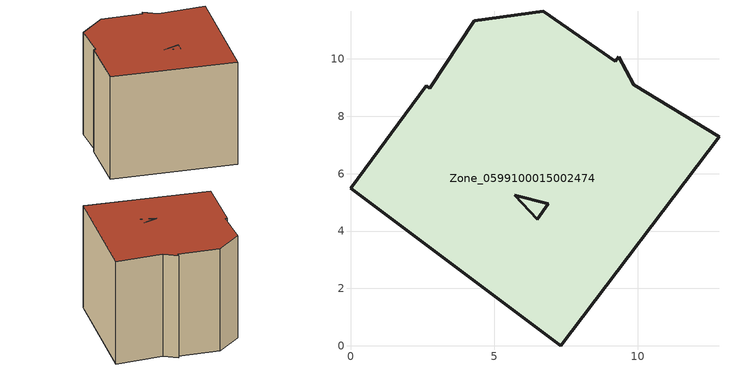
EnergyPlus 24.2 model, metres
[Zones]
Zone_0599100015002474
 floor ground (C_G): 12.84,7.28 7.33,0 0,5.5 2.64,9.07 2.77,8.97 4.32,11.32 6.72,11.66 9.23,9.91 9.35,10.07 9.87,9.09 z1.05; 6.51,4.41 6.9,4.95 5.71,5.25 z1.05
 wall outside (C_F): 7.33,0 12.84,7.28 9.87,9.09 9.35,10.07 9.23,9.91 6.72,11.66 4.32,11.32 2.77,8.97 2.64,9.07 0,5.5 7.33,0 / 6.51,4.41 5.71,5.25 6.9,4.95 6.51,4.41 z1.05:8.96
 roof outside (C_R): 12.84,7.28 9.87,9.09 9.35,10.07 9.23,9.91 6.72,11.66 4.32,11.32 2.77,8.97 2.64,9.07 0,5.5 7.33,0 z8.96; 6.9,4.95 6.51,4.41 5.71,5.25 z8.96
[BUILDING]
Pand.0599100015002474: North Axis=0; Terrain=City; Loads Convergence Tolerance Value=0.04; Temperature Convergence Tolerance Value=0.4; Solar Distribution=FullExterior; Maximum Number of Warmup Days=25; Minimum Number of Warmup Days=1
[Site:Location]
Rotterdam.The.Hague.AP_ZH_NLD Design_Conditions: Latitude=51.96; Longitude=4.45; Time Zone=1; Elevation=-4.5
[SITE:GROUNDTEMPERATURE:BUILDINGSURFACE]
18, 18, 18, 18, 18, 18, 18, 18, 18, 18, 18, 18
[MATERIAL] Thermal Absorptance=0.9; Solar Absorptance=0.7; Visible Absorptance=0.7
Name | Roughness | Thickness | Conductivity | Density | Specific Heat
G.TI.1975-1991 | MediumSmooth | 0.15 | 0.288461 | 540 | 1210
F.TI.1975-1991 | Rough | 0.3 | 0.230769 | 1920 | 840
R.TI.1975-1991 | MediumRough | 0.2 | 0.153846 | 1500 | 1000
[CONSTRUCTION]
C_G: G.TI.1975-1991
C_F: F.TI.1975-1991
C_R: R.TI.1975-1991
[ZONE]
Zone_0599100015002474: Type=1; Multiplier=1; Ceiling Height=Autocalculate; Volume=Autocalculate; Floor Area=autocalculate; Part of Total Floor Area=Yes
[ZONEINFILTRATION:DESIGNFLOWRATE]
Infil_Zone_0599100015002474: Zone or ZoneList or Space or SpaceList=Zone_0599100015002474; Schedule=AlwaysOn; Design Flow Rate Calculation Method=Flow/Area; Flow Rate per Floor Area=0.003; Constant Term Coefficient=1; Temperature Term Coefficient=0; Velocity Term Coefficient=0; Velocity Squared Term Coefficient=0
[HVACTEMPLATE:ZONE:IDEALLOADSAIRSYSTEM]
Zone_0599100015002474: Maximum Heating Supply Air Temperature=50; Minimum Cooling Supply Air Temperature=13; Maximum Heating Supply Air Humidity Ratio=0.0156; Minimum Cooling Supply Air Humidity Ratio=0.0077; Heating Limit=NoLimit; Cooling Limit=NoLimit; Dehumidification Control Type=ConstantSensibleHeatRatio; Cooling Sensible Heat Ratio=0.7; Dehumidification Setpoint=60; Humidification Control Type=None; Humidification Setpoint=30; Outdoor Air Method=None; Outdoor Air Flow Rate per Person=0.00944; Outdoor Air Flow Rate per Zone Floor Area=0; Outdoor Air Flow Rate per Zone=0; Demand Controlled Ventilation Type=None; Outdoor Air Economizer Type=NoEconomizer; Heat Recovery Type=None; Sensible Heat Recovery Effectiveness=0.7; Latent Heat Recovery Effectiveness=0.65
[ZONECONTROL:THERMOSTAT]
ThermostatControl_Zone_0599100015002474: Zone or ZoneList=Zone_0599100015002474; Control Type Schedule=DualSetpointControlType; Control 1=Thermostat_Zone_0599100015002474; Temperature Difference Between Cutout And Setpoint=0
[THERMOSTATSETPOINT:DUALSETPOINT]
Thermostat_Zone_0599100015002474: Heating Setpoint Temperature Schedule=HeatingSetpoint_Zone_0599100015002474; Cooling Setpoint Temperature Schedule=CoolingSetpoint_Zone_0599100015002474
[SCHEDULE:COMPACT]
HeatingSetpoint_Zone_0599100015002474: Through: 12/31, For: AllDays, Until: 24:00, 21
CoolingSetpoint_Zone_0599100015002474: Through: 12/31, For: AllDays, Until: 24:00, 24
DualSetpointControlType: Through: 12/31, For: AllDays, Until: 24:00, 4
AlwaysOn: Through: 12/31, For: AllDays, Until: 24:00, 1
